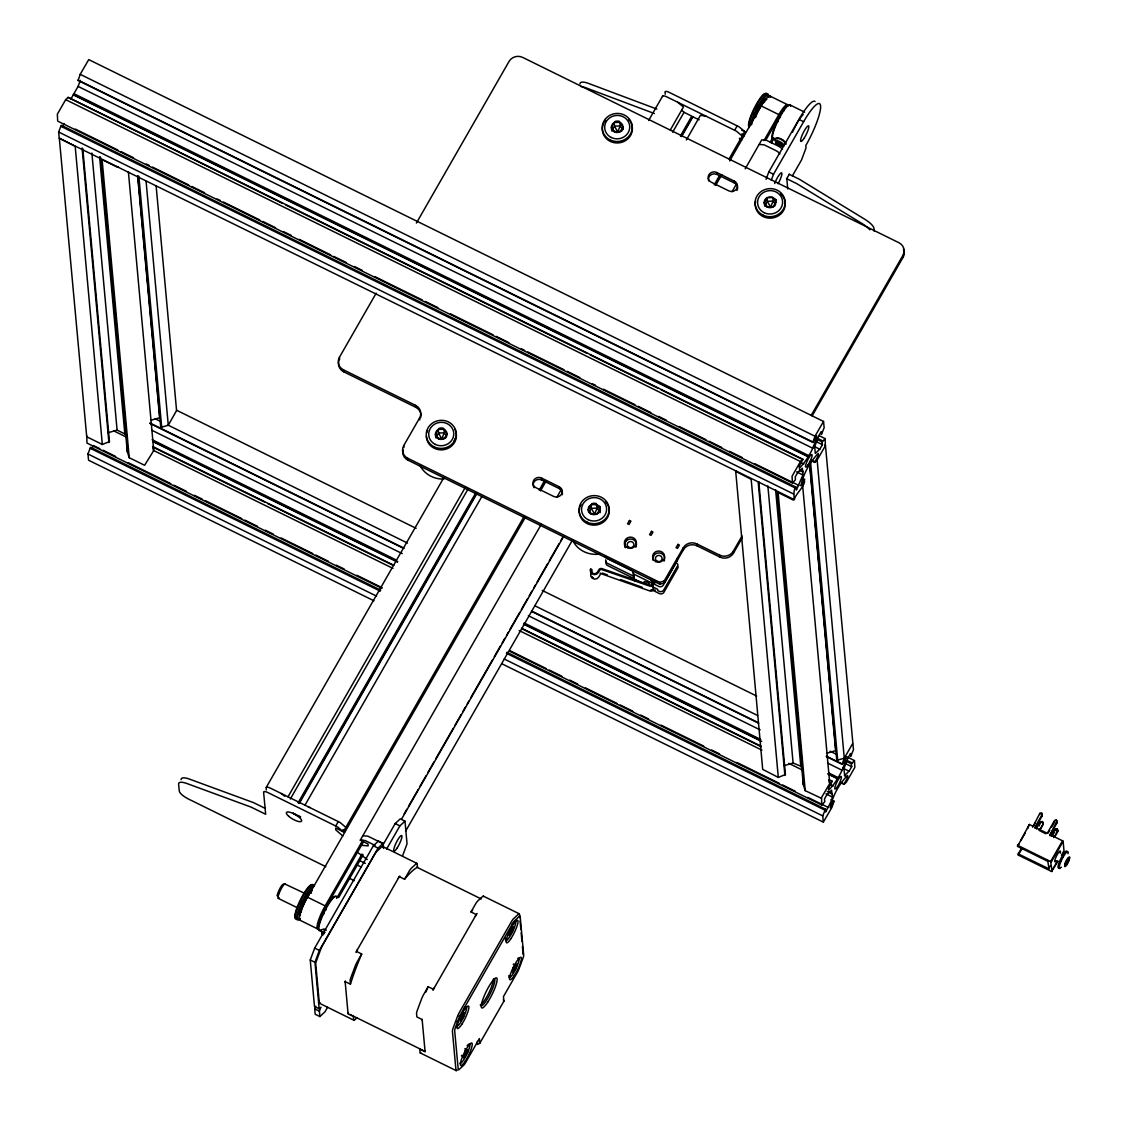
<?xml version="1.0" encoding="UTF-8"?>
<svg xmlns="http://www.w3.org/2000/svg" width="1127" height="1127" viewBox="0 0 1127 1127"><rect width="100%" height="100%" fill="white"/><g stroke="black" fill="none" stroke-linecap="round" stroke-linejoin="round"><path stroke-width="1.5" d="M323.379 914.532L323.998 913.025M756.485 113.137L763.064 101.5M779.828 117.771L780.49 116.349M763.106 101.627L763.064 102.374M311.785 890.415L311.376 892.147M765.458 99.148L765.05 100.852M309.376 893.147L306.741 897.331M652.843 584.857A2.677 2.493 -7 0 1 649.518 586.04L601.593 569.501A1.507 1.395 -7 0 0 599.733 570.177L598.395 572.488A4.339 4.043 -7 0 1 590.365 569.769L590.435 569.558A8.607 3.86 20.5 0 1 590.787 569.121L591.675 569.558A6.579 2.944 20.5 0 0 591.337 570.008L591.295 570.163A3.339 3.113 -7 0 0 597.521 572.065L598.846 569.741A2.508 2.339 -7 0 1 601.959 568.628L649.885 585.167A1.676 1.55 -7 0 0 651.955 584.42M818.85 435.515L825.147 438.628L825.344 445.785L825.091 444.771M846.574 756.71L854.449 760.584L851.448 763.838L851.702 766.67L849.096 771.192L844.588 775.376L843.982 768.614L847.913 758.077L850.505 753.554L850.758 756.386L853.463 749.666L825.443 445.362M1056.337 820.047L1056.999 822.921L1049.702 835.642L1056.985 820.78L1055.844 819.907L1054.534 820.569L1047.237 833.29L1034.896 827.218L1042.193 814.497L1041.644 812.806L1039.841 813.328L1032.656 827.246M1035.009 828.401L1042.292 815.68L1041.757 814.004M1038.925 830.261C1048.04 820.879 1039.658 817.145 1036.572 829.106M1039.841 830.05L1043.236 823.922L1042.052 822.569M1053.618 837.502C1062.733 828.12 1054.351 824.372 1051.28 836.347M1054.548 837.276L1057.647 830.247M467.494 1052.294L468.043 1050.42L467.071 1051.632L467.268 1049.772L463.901 1055.633L463.352 1057.506L464.324 1056.295L464.127 1058.168L467.494 1052.294L464.803 1050.97M325.942 909.996L326.267 908.616M825.387 445.7L817.145 460.07L814.68 462.366L811.525 460.816M852.519 743.82L844.278 758.189L842.165 764.36L826.401 756.597M754.653 117.518L756.583 113.179M801.579 477.679C811.074 481.468 794.479 493.95 794.422 499.698L59.252 138.255L58.66 132.028L60.816 126.266L61.351 125.322L796.141 487.216L796.395 490.048L802.931 474.988L802.945 471.016L799.804 469.466M799.437 469.79L802.593 471.354L802.311 468.212L797.803 472.396L795.211 476.932L795.465 479.764L792.45 483.004L57.674 121.11L57.35 114.193L65.676 99.655L68.141 97.373L802.917 459.267L799.198 466.24L799.367 468.198C807.763 459.548 814.412 447.63 816.638 435.825L812.863 442.39L78.087 80.496L80.2 74.326L88.737 59.59L823.569 421.47M70.762 99.204L78.101 86.413L80.341 80.397M373.953 600.79L88.554 460.225L87.962 453.998L90.118 448.236L90.653 447.278L380.785 590.182M315.687 1006.228L314.701 1008.862L315.194 1014.23L319.885 1016.554L319.406 1011.187L320.885 1007.228L319.18 1008.792L314.489 1006.481L310.249 959.979L314.687 948.103L373.347 845.785L378.418 841.066L383.124 843.39L383.589 848.448M319.18 1008.792L314.954 962.289L319.378 950.413L378.038 848.11L383.124 843.39M402.621 855.675L407.044 843.813L404.987 821.146L400.282 818.836L395.197 823.555L382.687 845.391M766.05 179.348L768.811 171.938L798.93 119.392A33.416 6.551 -63.8 0 1 815.06 101.515M771.305 180.179L773.516 174.248L803.636 121.716A33.416 6.551 -63.8 0 1 820.583 105.98A33.416 6.551 -63.8 0 1 805.805 145.552L806.03 147.947L801.593 159.823L792.38 175.897M829.063 779.673L832.219 781.236L829.754 783.519L821.146 798.17L805.227 790.661L778.109 492.541L793.295 500.036C795.352 498.359 792.098 489.977 796.141 487.216M812.863 442.39L814.976 436.219L823.527 421.484L824.161 427.697L821.47 434.416L821.203 431.585L818.611 436.121L814.68 446.644L815.3 453.42L819.794 449.236L822.4 444.7L822.146 441.869L825.147 438.628M823.316 822.09L822.752 815.892L825.443 809.186L506.925 652.308M825.443 809.186L825.697 812.018C827.838 806.566 837.798 793.577 828.739 791.76M832.219 781.236L828.5 788.21L828.669 790.168C837.065 781.504 843.714 769.6 845.926 757.795L842.165 764.36M653.477 555.921L652.998 560.204M463.662 1016.469L464.31 1012.511L460.999 1017.526L460.351 1021.485L463.662 1016.469L460.971 1015.145M82.792 148.722L109.446 441.587L102.318 444.461L87.117 436.966L86.779 435.924L86.962 443.066L381.828 588.294M300.36 914.462L300.317 915.476M515.617 968.896L517.096 963.782L513.518 968.769L512.87 972.728L515.617 968.896L512.926 967.572M766.628 99.627L766.726 98.838L766.036 99.838M777.531 122.026L778.193 121.265M735.649 470.748L762.697 769.375L778.306 777.405L785.434 774.531L758.795 481.68M821.555 797.817L821.752 804.974L509.545 651.209M512.25 931.93L509.235 935.748L510.714 930.62L513.743 926.817L512.25 931.93L509.559 930.606M62.478 126.633L64.211 123.618M91.78 448.602L93.513 445.588L99.824 448.687M128.379 171.741L153.751 450.575L144.608 465.268L129.239 457.717L127.266 451.589L127.337 445.376M137.86 175.897L160.682 426.654L161.696 427.161L168.275 425.245L176.573 410.524L156.146 186.054M339.086 360.274A10.03 9.354 -5.2 0 1 339.636 359.147L339.452 357.245L376.179 293.189M416.412 223.033L509.094 61.365A10.03 9.354 -5.2 0 1 522.674 57.407L898.881 242.699A10.03 9.354 -5.2 0 1 902.938 255.336L903.121 257.252L812.173 415.863M403.903 447.546L403.734 445.63L419.582 417.99A10.03 9.354 -5.2 0 0 415.525 405.34L343.524 369.881A10.03 9.354 -5.2 0 1 339.452 357.245M435.459 434.247L438.206 429.457L443.982 429.246L447.025 433.81L444.277 438.6L438.488 438.826L435.459 434.247L435.783 437.825M611.75 130.915L611.426 127.337L614.173 122.547L619.949 122.336L622.992 126.9L623.203 129.281M436.473 436.628L438.53 433.036L438.206 429.457A5.79 5.41 -5.2 0 1 447.025 433.81A5.79 5.41 -5.2 0 1 438.488 438.826A5.79 5.41 -5.2 0 1 438.206 429.457M612.44 129.718L614.497 126.125L614.173 122.547A5.79 5.41 -5.2 0 1 622.992 126.9L620.244 131.69L614.454 131.915L611.426 127.337M266.254 787.379L443.869 477.58M648.617 120.49L662.62 96.077M287.963 796.888L465.564 486.977M670.326 129.999L683.441 106.995L677.651 102.219M290.315 799.029L467.93 489.245M672.678 132.155L684.047 112.306L681.736 110.305M298.077 802.861L475.693 493.062M680.44 135.973L691.809 116.137L684.047 112.306M298.683 803.382L476.298 493.598M681.046 136.494L692.415 116.659L699.191 119.772M299.247 803.438L476.862 493.64M681.61 136.55L692.992 116.715M304.924 805.256L481.666 496.852M686.413 139.889L700.402 115.348L706.136 116.236M277.341 895.669L278.933 892.922M335.747 826.006L338.283 821.583M734.649 130.281L737.185 125.858M342.777 835.98L335.832 829.965L335.649 828.007L343.326 831.796L524.365 516.053M539.241 490.118L544.482 480.835M714.236 184.898L719.463 175.615M729.113 158.963L744.75 131.521L738.974 126.745L669.297 92.414A5.015 1.507 29.8 0 0 665.043 92.034L665.24 94.217M317.49 928.845L299.867 920.167A18.384 3.606 -63.8 0 1 307.544 897.205L525.619 516.842M540.509 490.879L545.764 481.708M715.673 185.363L721.801 174.671M729.69 160.922L761.218 105.938A18.384 3.606 -63.8 0 1 770.544 97.274M360.626 845.208L368.163 845.884L367.98 843.94L360.302 840.15L541.312 524.28M557.076 496.937L561.443 489.188M732.071 191.731L736.438 183.969M745.201 168.839L761.725 139.875L766.797 140.466L778.039 145.975A5.015 1.507 29.8 0 1 782.42 149.398M318.518 928.916A18.384 3.606 -63.8 0 1 325.168 905.883L362.838 840.207M763.965 140.593L778.856 114.616A18.384 3.606 -63.8 0 1 788.167 105.966M361.471 843.729L363.162 840.784M363.049 842.587L325.393 908.277A11.707 2.296 -63.8 0 0 323.97 910.926M765.923 139.917L779.067 117.011M336.663 898.304L362.063 853.998M770.192 142.171L772.826 137.579M338.635 897.627L363.148 854.858M771.291 143.016L773.911 138.438M404.156 813.905L406.777 809.327M408.523 806.284L418.159 789.492M419.906 786.435L426.034 775.756M427.781 772.699L433.909 762.021M435.656 758.978L453.153 728.451M454.899 725.394L461.028 714.715M462.774 711.658L465.409 707.08M467.156 704.037L468.902 700.98M470.649 697.923L492.527 659.774M494.274 656.731L500.402 646.039M502.149 642.996L504.783 638.417M506.53 635.36L508.277 632.303M510.024 629.26L519.646 612.468M521.407 609.411L527.521 598.733M529.281 595.69L531.902 591.111M533.649 588.055L535.395 584.998M537.156 581.955L547.652 563.641M549.398 560.584L559.02 543.792M560.781 540.749L562.528 537.692M401.846 818.639L563.711 536.325M386.547 849.152L399.902 825.866L404.987 821.146M588.505 511.912L588.294 509.531L591.041 504.741L596.817 504.516L599.846 509.08L600.184 512.658M764.303 202.536L767.05 197.746L772.826 197.521L775.869 202.099L773.122 206.875L767.332 207.1L764.303 202.536L764.515 204.931M405.579 831.233L572.685 539.748M589.294 511.912L591.365 508.319L591.041 504.741A5.79 5.41 -5.2 0 1 599.846 509.08L597.113 513.87L591.323 514.095L588.294 509.531M764.627 206.114L767.374 201.324L767.05 197.746A5.79 5.41 -5.2 0 1 775.869 202.099A5.79 5.41 -5.2 0 1 767.332 207.1A5.79 5.41 -5.2 0 1 767.05 197.746M327.577 1007.284L324.97 1011.835L319.885 1016.554M404.565 879.243L409.016 871.481A6.677 1.31 -63.8 0 1 411.327 868.269L416.117 863.817A6.677 1.31 -63.8 0 1 417.201 863.888L417.497 867.241A83.863 16.454 -63.8 0 0 404.565 879.243L399.282 876.637L356.414 951.385L361.711 953.991L357.259 961.754A6.677 1.31 -63.8 0 0 355.09 966.36L350.906 977.546A6.677 1.31 -63.8 0 0 350.131 980.856L350.441 984.195L345.144 981.603L348.074 1013.835L353.371 1016.441L353.681 1019.78A6.677 1.31 -63.8 0 0 354.751 1019.85L357.146 1017.625M626.837 539.255L624.696 543.397L625.429 547.637M483.624 896.599A6.677 1.31 -63.8 0 0 482.539 896.543L477.749 900.98A6.677 1.31 -63.8 0 0 475.439 904.192L470.987 911.954L476.284 914.561L433.43 989.309L428.133 986.703L423.682 994.465A6.677 1.31 -63.8 0 0 421.512 999.071L417.328 1010.271A6.677 1.31 -63.8 0 0 416.553 1013.567L416.863 1016.92L422.146 1019.526L425.09 1051.759L419.793 1049.152L420.103 1052.505A6.677 1.31 -63.8 0 0 420.864 1052.829M402.973 449.842A10.03 9.354 -5.2 0 0 407.974 460.182L659.844 584.237L664.381 582.927L664.197 581.011L683.23 547.835A10.03 9.354 -5.2 0 1 696.796 543.876L719.73 555.174A10.03 9.354 -5.2 0 0 733.297 551.216L742.045 535.973M664.381 582.927L683.399 549.737L683.23 547.835M811.13 415.483L902.938 255.336M683.399 549.737A10.03 9.354 -5.2 0 1 696.979 545.792L719.899 557.076A10.03 9.354 -5.2 0 0 733.48 553.132L742.214 537.875M802.917 459.267L800.452 461.549L792.056 476.27L792.45 483.004M479.806 1043.222L503.896 1001.199L503.473 996.55L517.293 972.446A5.043 0.986 -63.8 0 0 518.955 968.952L523.111 957.795A5.057 0.986 -63.8 0 0 523.703 955.287L520.153 916.378A5.057 0.986 -63.8 0 0 519.336 916.321L514.56 920.759A5.043 0.986 -63.8 0 0 512.813 923.196L461.084 1013.427A5.043 0.986 -63.8 0 0 459.422 1016.92L455.266 1028.063A5.057 0.986 -63.8 0 0 454.674 1030.585L458.224 1069.495A5.057 0.986 -63.8 0 0 459.041 1069.537L463.817 1065.114A5.043 0.986 -63.8 0 0 465.564 1062.676L479.384 1038.573L479.806 1043.222L477.594 1044.475L477.313 1041.376M804.734 479.229L800.973 485.807C803.185 474.002 809.834 462.084 818.23 453.434L818.413 455.378L814.68 462.366M805.227 790.661L803.269 784.533L803.495 780.067M830.881 799.649L834.036 801.198L830.275 807.763C832.487 795.972 839.136 784.054 847.532 775.39L847.715 777.348L843.982 784.336L840.827 782.772M1021.611 847.983L1018.216 853.9L1049.054 868.861L1047.8 861.31L1017.526 846.391L1029.317 824.457L1032.543 826.049M1017.526 846.391L1019.231 843.433M1020.921 840.474L1025.176 833.064M1027.725 828.613L1029.317 824.457M1033.459 825.837L1035.079 823.006M1058.042 861.141L1051.533 871.453L1018.315 855.097L1021.724 849.166M1039.122 826.063L1040.63 822.034M1048.152 833.064L1049.772 830.247M1051.406 827.415L1054.647 821.766M1052.195 836.121L1054.618 831.881M1052.097 871.509L1050.632 861.563L1062.522 840.812L1049.589 834.445M1051.237 862.085L1063.127 841.348L1062.522 840.812M1048.49 868.818L1050.181 865.86M1051.533 871.453L1057.478 861.084M1061.437 855.21L1063.987 850.772L1063.127 841.348M118.434 166.754L117.293 167.078L102.106 159.597L129.239 457.717M310.024 893.119L311.742 890.302M763.571 102.008L765.416 99.035M300.36 913.011L299.697 913.772L301.247 909.433M59.322 138.227L86.68 436.346M821.752 804.974L824.767 801.734L824.499 798.902L827.105 794.366L831.613 790.182L831.895 793.309M843.982 784.336L846.447 782.039L854.858 767.332L854.449 760.584M789.323 174.319L786.801 178.418L787.717 188.956M305.516 893.711L284.596 883.878A8.354 1.634 -63.8 0 0 278.989 893.655A8.354 1.634 -63.8 0 0 279.369 897.881M1055.76 830.092L1057.239 829.937L1057.14 828.754M301.205 909.404L306.629 897.317M108.065 432.74L117.095 430.105L126.055 434.515M150.595 420.343L159.625 417.723L137.607 175.713M809.552 461.492L813.863 461.028M403.734 445.63A10.03 9.354 -5.2 0 0 407.791 458.28L659.675 582.335L664.197 581.011M784.068 765.684L793.098 763.049L801.776 766.585M826.598 753.301L835.628 750.667L809.454 463.07M809.707 463.253L836.685 759.612L837.699 760.105L844.278 758.189L817.145 460.07M621.893 130.831L617.638 131.887L613.215 131.169M774.77 206.03L770.516 207.086L766.106 206.354M445.926 437.741L441.671 438.797L437.248 438.079M598.761 513.01L594.507 514.081L590.083 513.348M284.99 883.596L282.595 884.568A6.663 1.31 -63.8 0 0 278.411 891.626A6.663 1.31 -63.8 0 0 277.876 896.12M308.333 807.031L309.77 807.538M647.631 584.744C654.928 584.758 639.347 578.278 645.32 583.8A5.987 5.593 -5.2 0 0 646.433 584.406M775.32 140.255A6.903 1.423 28.6 0 1 774.798 139.706A6.551 1.761 29.4 0 1 774.573 139.213A6.551 2.169 30.2 0 1 774.7 138.804A6.903 2.691 31.1 0 1 775.151 138.466A7.128 3.198 32 0 1 775.855 138.283L776.052 138.269A7.424 3.747 32.9 0 1 777.348 138.283L777.672 138.325M300.374 816.765L293.02 813.145A8.692 2.606 29.8 0 0 300.599 816.976M602.367 573.094L607.326 574.855M620.554 579.56L642.066 587.195M656.858 109.08L588.393 83.37A14.355 4.311 29.8 0 0 580.039 83.933M654.322 113.517L585.857 87.793A14.355 4.311 29.8 0 0 580.898 86.554M265.268 808.411L253.575 802.649L189.491 779.109A14.355 4.311 29.8 0 0 181.137 779.659M789.957 104.91L804.65 112.151M770.093 96.105L787.717 104.783M798.93 119.392L803.636 121.716M761.218 105.938L778.856 114.616M741.693 130.126L744.75 131.521M789.027 174.178L799.311 179.235L864.719 219.216A14.242 4.269 29.8 0 1 873.974 228.415L874.242 231.331M786.491 178.601L796.775 183.659L862.183 223.639A14.242 4.269 29.8 0 1 869.833 229.823M768.811 171.938L773.516 174.248M716.758 172.501L734.381 181.193A5.846 5.452 -5.2 0 1 736.762 188.561A5.846 5.452 -5.2 0 1 728.845 190.872L711.207 182.18A5.846 5.452 -5.2 0 1 708.841 174.812A5.846 5.452 -5.2 0 1 716.758 172.501L716.927 174.417A5.846 5.452 -5.2 0 0 708.559 180.883M716.927 174.417L734.565 183.095A5.846 5.452 -5.2 0 1 736.931 190.463M80.2 74.326L814.976 436.219M816.385 437.811L822.682 440.911M815.835 438.755L822.146 441.869M816.089 441.587L822.4 444.7M78.045 80.087L812.835 441.981M813.497 446.123L819.794 449.236M78.101 86.413L812.877 448.307M73.931 93.682L808.707 455.59M73.621 94.513L808.397 456.421M73.269 94.851L808.045 456.745M811.496 460.394L814.652 461.957M282.623 203.395L68.141 97.373M285.765 204.945L586.942 353.286M590.097 354.836L657.886 388.223M661.042 389.787L802.959 459.675M65.676 99.655L800.452 461.549M800.719 462.464L803.875 464.014M799.494 470.297L802.635 471.847M796.62 471.875L802.931 474.988M75.255 129.056L117.828 150.018M120.983 151.567L133.592 157.78M146.214 163.993L149.356 165.556M152.511 167.106L188.787 184.969M191.928 186.518L204.55 192.731M217.159 198.944L220.314 200.493M223.47 202.057L259.731 219.92M262.887 221.47L275.509 227.682M283.384 231.57L291.273 235.444M299.162 239.333L330.69 254.857M333.846 256.421L346.454 262.633M354.343 266.507L362.232 270.395M374.84 276.608L422.146 299.909M425.302 301.458L437.91 307.671M450.532 313.884L493.105 334.846M496.26 336.409L508.869 342.622M521.477 348.835L524.633 350.384M527.788 351.934L564.049 369.797M567.205 371.346L579.827 377.573M592.436 383.786L595.591 385.335M603.48 389.209L635.008 404.748M638.164 406.298L650.786 412.51M658.661 416.398L666.55 420.286M679.158 426.499L705.967 439.699M709.122 441.249L721.731 447.461M729.62 451.349L742.228 457.562M754.851 463.775L799.001 485.512M60.816 126.266L795.592 488.174M58.66 132.028L793.45 493.922M338.706 361.443A10.03 9.354 -5.2 0 0 343.693 371.783L415.694 407.256A10.03 9.354 -5.2 0 1 420.695 417.596M541.566 478.059L559.189 486.751A5.846 5.452 -5.2 0 1 561.57 494.119A5.846 5.452 -5.2 0 1 553.653 496.429L536.015 487.737A5.846 5.452 -5.2 0 1 533.649 480.37A5.846 5.452 -5.2 0 1 541.566 478.059L541.735 479.961A5.846 5.452 -5.2 0 0 533.987 487.723M541.735 479.961L559.372 488.653A5.846 5.452 -5.2 0 1 562.274 494.683M634.726 581.405L633.12 571.304L606.974 558.428A3.339 3.113 -5.2 0 1 605.255 556.189M652.603 581.095L654.083 581.828M634.078 574.249L658.76 586.42A3.339 3.113 -5.2 0 0 663.282 585.096L677.242 560.767A1.676 1.564 -5.2 0 0 676.749 558.767M643.08 583.363L634.515 579.151L633.571 576.193L607.411 563.317A3.339 3.113 -5.2 0 1 605.748 559.865M651.702 589.773L659.408 593.577A3.339 3.113 -5.2 0 0 663.944 592.253L677.89 567.923A1.676 1.564 -5.2 0 0 677.89 566.444M590.787 569.121L591.126 572.798L592.013 573.234L591.675 569.558M1039.629 830.684L1045.8 833.726M176.474 410.186L416.102 528.324M542.242 590.449L756.682 696.063M155.23 418.807L159.949 421.146M167.838 425.02L407.509 543.073M535.226 605.974L757.555 715.476M830.092 751.202L836.389 754.315M847.265 760.556L851.984 762.88M1017.413 845.194L1050.632 861.563M845.137 760.725L851.448 763.838M845.391 763.557L851.702 766.67M149.919 423.019L403.79 548.046M531.507 610.961L758.556 722.787M826.359 756.189L842.137 763.951M149.961 423.428L403.818 548.469M531.535 611.369L758.598 723.196M842.799 768.093L849.096 771.192M151.553 430.12L402.254 553.611M528.394 615.736L760.19 729.902M827.993 763.289L842.179 770.276M844.56 775.799L847.715 777.348M152.117 439.727L396.507 560.105M524.238 623.006L760.753 739.495M828.556 772.897L838.009 777.545M153.371 441.333L397.775 561.711M523.928 623.837L760.443 740.326M828.246 773.728L837.699 778.377M153.018 441.657L397.422 562.035M523.562 624.161L761.655 741.439M827.88 774.052L837.347 778.715M840.798 782.363L843.954 783.913M152.624 446.517L393.872 565.331M521.59 628.246L761.26 746.285M152.666 446.926L264.62 502.064M267.775 503.614L392.337 564.965M521.632 628.655L639.897 686.892M643.038 688.456L761.303 746.694M113.897 430.937L126.506 437.149M153.314 450.349L392.985 568.402M519.124 630.528L761.951 750.131M788.759 763.331L802.945 770.319M830.021 784.434L833.177 785.984M827.218 791.492L831.937 793.817M825.922 793.845L832.233 796.958M102.98 450.237L115.588 456.449M128.21 462.662L170.783 483.638M173.938 485.188L186.547 491.4M194.436 495.288L202.311 499.162M205.466 500.726L241.727 518.589M244.883 520.139L257.505 526.351M265.38 530.225L273.269 534.113M281.158 538.002L312.686 553.526M315.842 555.09L328.45 561.302M336.339 565.176L344.228 569.065M356.836 575.277L382.067 587.702M509.784 650.603L546.06 668.466M549.201 670.016L561.824 676.228M569.698 680.116L577.587 684.004M585.476 687.879L617.004 703.417M620.16 704.967L632.782 711.179M640.657 715.067L648.546 718.941M661.155 725.154L703.727 746.13M711.616 750.018L719.505 753.893M736.847 762.444L779.419 783.406M782.575 784.956L795.183 791.168M807.805 797.381L828.303 807.481M90.118 448.236L380.236 591.126M506.389 653.266L824.894 810.13M87.962 453.998L376.517 596.113M504.234 659.013L822.752 815.892M501.67 663.69L823.344 822.118L831.923 807.369L834.036 801.198M395.197 823.555L399.902 825.866M382.574 846.476L416.962 863.409M483.427 896.162L519.293 913.814M375.066 845.377L365.247 840.573L360.302 840.15M373.347 845.785L378.038 848.11M416.751 867.184L481.187 898.923M358.372 852.984L367.261 859.535M359.175 860.352L365.331 863.381M356.639 864.775L361.26 867.043M325.844 866.691L188.434 799.001A10.016 3.001 29.8 0 1 179.278 791.084L178.601 784.082A14.355 4.311 29.8 0 1 186.955 783.533L251.039 807.087L265.662 814.272L263.605 792.182A5.015 1.507 29.8 0 1 267.86 792.563L337.536 826.894L343.326 831.796M349.511 878.356L354.244 880.68M307.544 897.205L325.168 905.883M278.214 898.332L297.134 907.644M314.687 948.103L319.378 950.413M310.249 959.979L314.954 962.289M349.821 1014.37L425.259 1051.519A6.677 1.31 -63.8 0 1 425.02 1051.04M319.519 1003.312L353.906 1020.259M420.286 1052.942L456.139 1070.608M314.701 1008.862L319.406 1011.187M590.393 569.628L591.309 570.079M281.172 793.45L284.765 796.296M322.618 932.212L322.407 932.071A7.128 1.028 27.9 0 1 321.646 931.522A6.903 1.423 28.6 0 1 321.11 930.972M741.904 133.831L744.214 135.832M739.354 138.255L741.679 140.255M345.862 827.373L340.072 822.471L270.395 788.139A5.015 1.507 29.8 0 0 266.141 787.759L266.338 789.957M343.002 829.557L345.313 831.557M775.432 204.522L773.15 201.099L772.826 197.521M622.555 129.337L620.273 125.9L619.949 122.336M599.423 511.517L597.141 508.094L596.817 504.516M446.588 436.248L444.306 432.824L443.982 429.246M503.276 999.691L503.896 1001.199M828.768 780.462L829.754 783.519L802.621 485.399M152.765 447.504L153.751 450.575M735.565 471.255L751.174 479.285L778.306 777.405M59.562 138.311L75.185 146.341L102.318 444.461M653.801 579.743L653.942 580.954M1056.887 821.724L1056.999 822.921M1057.675 830.43L1057.788 831.627M1055.323 829.275L1055.436 830.472M1042.193 814.497L1042.292 815.68M1042.982 823.203L1043.095 824.386M1042.433 821.513L1042.545 822.71M1039.841 813.328L1039.939 814.525M1018.216 853.9L1018.315 855.097M810.567 461.985L837.699 760.105M759.204 144.425L764.148 144.848L775.503 150.398A5.015 1.507 29.8 0 1 779.884 153.821M777.644 495.979L778.123 501.247M778.757 508.263L779.391 515.278M779.87 520.533L780.504 527.549M780.983 532.803L781.631 539.819M782.265 546.834L782.744 552.103M783.378 559.119L783.857 564.373M784.505 571.389L784.984 576.658M785.618 583.659L786.097 588.928M786.731 595.944L787.209 601.198M787.858 608.214L788.337 613.482M788.97 620.498L789.449 625.753M790.083 632.768L790.562 638.023M791.196 645.038L791.675 650.307M792.323 657.323L792.802 662.577M793.436 669.593L793.915 674.848M794.549 681.863L795.028 687.132M795.676 694.147L796.155 699.402M796.789 706.418L797.423 713.433M797.902 718.688L798.55 725.703M799.029 730.972L799.663 737.988M800.142 743.242L800.776 750.258M801.255 755.527L801.889 762.542M802.368 767.797L803.016 774.812M777.32 495.655L778.123 504.431M778.602 509.686L779.405 518.448M779.715 521.956L780.518 530.732M780.828 534.24L781.631 543.003M781.955 546.51L782.744 555.273M783.068 558.781L783.871 567.557M784.181 571.065L784.984 579.827M785.308 583.335L786.097 592.112M786.421 595.62L787.224 604.382M787.534 607.89L788.337 616.652M788.661 620.16L789.449 628.936M789.773 632.444L790.576 641.207M790.886 644.714L791.689 653.477M791.999 656.985L792.802 665.761M793.126 669.269L793.915 678.031M794.239 681.539L795.042 690.316M795.521 695.57L796.155 702.586M796.634 707.841L797.268 714.856M797.592 718.364L801.903 765.712M776.714 491.259L803.269 784.533M775.615 489.794L800.832 766.867M742.228 136.071L736.438 131.169L666.747 96.837A5.015 1.507 29.8 0 0 662.507 96.457M767.881 485.976L793.098 763.049M734.381 181.193L734.565 183.095M758.246 482.624L784.899 775.489M733.297 551.216L733.48 553.132M719.73 555.174L719.899 557.076M696.796 543.876L696.979 545.792M659.675 582.335L659.844 584.237M653.435 589.59L652.984 584.603L652.096 584.166L652.336 586.702M633.12 571.304L633.783 578.461L607.622 565.571A3.339 3.113 -5.2 0 1 606.27 561.359M559.189 486.751L559.372 488.653M519.786 917.646L519.477 914.265A6.677 1.31 -63.8 0 0 518.392 914.194L513.602 918.646A6.677 1.31 -63.8 0 0 511.306 921.858L459.548 1012.131A6.677 1.31 -63.8 0 0 457.365 1016.737L453.195 1027.923A6.677 1.31 -63.8 0 0 452.42 1031.233L455.956 1070.157A6.677 1.31 -63.8 0 0 457.041 1070.227M520.096 921.041L520.871 929.493M521.167 932.888L521.942 941.341M522.407 946.426L523.027 953.188A6.677 1.31 -63.8 0 1 522.956 954.09M419.582 417.99L419.765 419.892M415.525 405.34L415.694 407.256M407.791 458.28L407.974 460.182M343.524 369.881L343.693 371.783M362.838 835.727L367.782 836.149L379.137 841.7A5.015 1.507 29.8 0 1 381.856 843.405M146.101 181.489L168.275 425.245M138.875 176.39L161.696 427.161M101.472 161.288L101.951 166.542M102.599 173.558L103.078 178.813M103.712 185.828L104.191 191.097M104.825 198.113L105.304 203.367M105.952 210.383L106.431 215.637M107.065 222.653L107.699 229.669M108.178 234.937L108.826 241.953M109.305 247.207L109.939 254.223M110.418 259.492L111.052 266.493M111.531 271.762L112.165 278.778M112.644 284.032L113.292 291.048M113.771 296.316L114.405 303.332M114.884 308.587L115.517 315.602M116.166 322.618L116.644 327.872M117.278 334.888L117.757 340.157M118.391 347.172L118.87 352.427M119.518 359.443L119.997 364.697M120.631 371.713L121.11 376.982M121.744 383.997L122.223 389.252M122.857 396.267L123.336 401.522M123.984 408.537L124.463 413.806M125.097 420.822L125.731 427.837M126.21 433.092L126.858 440.108M101.162 160.95L101.965 169.726M102.275 173.234L103.078 181.996M103.402 185.504L104.191 194.267M104.515 197.774L105.318 206.551M105.628 210.059L106.431 218.821M106.755 222.329L113.292 294.232M113.616 297.739L114.405 306.502M114.729 310.01L115.532 318.786M115.842 322.294L116.644 331.056M116.969 334.564L117.757 343.326M118.081 346.834L118.884 355.611M119.194 359.119L119.997 367.881M120.321 371.389L121.11 380.151M121.434 383.659L122.237 392.435M122.547 395.943L123.35 404.706M123.66 408.213L124.463 416.99M124.787 420.498L125.576 429.26M100.458 156.977L127.266 451.589M99.613 156.836L124.829 433.909M91.879 153.033L117.095 430.105M82.088 147.933L108.896 442.531M653.336 588.407L653.223 587.097L657.619 589.266L657.731 590.576L659.21 591.309A3.339 3.113 -5.2 0 0 663.733 589.985L677.679 565.655A1.676 1.564 -5.2 0 0 677.003 563.542M774.658 183.532A8.692 1.705 -63.8 0 1 781.476 172.811A8.692 1.705 -63.8 0 1 778.053 183.743M764.444 200.817A8.213 7.678 -5.2 0 1 766.106 199.521M774.319 199.211A8.213 7.678 -5.2 0 1 776.066 200.367M783.04 196.591A15.031 14.031 -5.2 0 1 772.643 217.948A15.031 14.031 -5.2 0 1 755.625 201.029M780.56 193.774A15.031 14.031 -5.2 0 1 782.307 195.577M588.435 507.798A8.213 7.678 -5.2 0 1 590.097 506.516M596.31 505.516A8.213 7.678 -5.2 0 1 600.043 507.347M599.846 509.08A5.79 5.41 -5.2 0 1 591.323 514.095A5.79 5.41 -5.2 0 1 591.041 504.741M605.453 501.628A15.031 14.031 -5.2 0 1 597.916 524.675A15.031 14.031 -5.2 0 1 579.616 508.023M579.968 506.84A15.031 14.031 -5.2 0 1 581.011 504.586M591.844 503.642A8.354 7.804 -5.2 0 1 596.155 503.473M600.057 553.991A25.442 23.752 -5.2 0 1 572.798 540.566M455.167 438.318A11.876 11.087 -5.2 0 1 454.068 441.037M454.829 429.359A15.031 14.031 -5.2 0 1 445.08 449.391A15.031 14.031 -5.2 0 1 426.372 436.403M426.781 432.74A15.031 14.031 -5.2 0 1 427.598 430.415M439.009 428.373A8.354 7.804 -5.2 0 1 443.32 428.204M443.911 479.045A25.442 23.752 -5.2 0 1 419.977 465.296M622.992 126.9A5.79 5.41 -5.2 0 1 614.454 131.915A5.79 5.41 -5.2 0 1 614.173 122.547M630.796 122.449A15.031 14.031 -5.2 0 1 617.807 142.946A15.031 14.031 -5.2 0 1 603.565 123.505M604.142 122.392A15.031 14.031 -5.2 0 1 605.579 120.335M628.598 119.434A15.031 14.031 -5.2 0 1 630.162 121.392M614.976 121.462A8.354 7.804 -5.2 0 1 619.301 121.293M903.445 248.968A10.03 9.354 -5.2 0 1 903.121 257.252M598.536 505.812A8.692 8.114 -5.2 0 1 600.367 507.037M774.517 198.873A8.692 8.114 -5.2 0 1 776.348 200.099M636.403 545.862A6.015 5.621 -5.2 0 1 635.839 547.243M625.231 547.328A6.015 5.621 -5.2 0 1 624.907 546.651M624.682 545.961A6.015 5.621 -5.2 0 1 629.782 539.072A6.015 5.621 -5.2 0 1 636.558 544.397M664.606 559.753A6.015 5.621 -5.2 0 1 664.057 561.133M652.829 559.485A6.015 5.621 -5.2 0 1 658.196 552.948A6.015 5.621 -5.2 0 1 664.775 558.302M651.815 589.999A1.676 1.564 -3.3 0 1 650.335 590.139M653.294 589.844A2.677 2.508 -3.3 0 1 649.983 591.013L602.001 573.981A1.507 1.409 -3.3 0 0 600.142 574.629L598.803 576.954A4.339 4.071 -3.3 0 1 590.759 574.136L590.83 573.84A8.607 7.509 47.1 0 1 591.126 572.798M600.142 573.305A2.508 2.353 -3.3 0 1 600.592 573.094M593.394 577.813A3.339 3.127 -3.3 0 1 593.027 577.602M592.267 576.883A3.339 3.127 -3.3 0 1 592.027 576.531M653.04 557.189A6.015 5.621 -5.2 0 1 653.491 556.16M656.492 581.856A3.339 3.113 -5.2 0 1 651.307 578.644A3.339 3.113 -5.2 0 0 656.52 582.096M624.724 543.637A6.015 5.621 -5.2 0 1 625.274 542.27M655.351 590.083A3.339 3.113 -5.2 0 1 654.491 590.013M1056.351 860.774A6.015 1.183 -63.8 0 1 1055.041 859.662A6.015 1.183 -63.8 0 1 1058.873 852.082A6.015 1.183 -63.8 0 1 1060.183 853.195M1048.434 861.014A8.354 1.634 -63.8 0 1 1047.772 860.45M1060.493 861.676A5.015 0.986 -63.8 0 1 1061.014 860.295M1062.62 857.168A5.015 0.986 -63.8 0 1 1063.381 856.041M1059.746 867.17A9.453 1.86 -63.8 0 1 1060.746 858.802A9.453 1.86 -63.8 0 1 1066.931 852.463M1066.663 860.225A7.861 5.17 16.1 0 1 1068.326 858.14A7.861 2.353 29.8 0 0 1068.438 859.535A7.861 7.537 68.5 0 0 1066.917 862.986A7.861 5.17 16.1 0 0 1065.269 865.057M1065.269 865.057A7.861 2.353 29.8 0 1 1065.142 863.676A7.861 7.537 68.5 0 1 1065.381 862.676M1065.536 862.254A7.861 7.537 68.5 0 1 1066.494 860.45M1060.282 868.325A9.453 1.86 -63.8 0 1 1062.62 857.999A9.453 1.86 -63.8 0 1 1068.002 853.731M1061.409 867.212A9.453 1.86 -63.8 0 1 1061.169 867.494M783.786 146.059A5.015 1.507 29.8 0 1 782.11 145.946M780.504 145.369A5.015 1.507 29.8 0 1 779.349 144.805M778.222 144.129A5.015 1.507 29.8 0 1 777.7 143.777M776.982 143.228A5.015 1.507 29.8 0 1 776.193 142.509M775.883 142.157A5.015 1.507 29.8 0 1 778.461 141.03A5.015 1.507 29.8 0 1 784.153 145.369M776.94 142.551A5.889 3.747 -75.2 0 1 778.292 144.073A5.889 5.508 -5.2 0 1 780.842 145.327A5.889 1.747 -54.6 0 1 782.025 145.059A5.889 3.747 -75.2 0 0 780.673 143.538A5.889 5.508 -5.2 0 0 778.123 142.284A5.889 1.747 -54.6 0 0 776.94 142.551M792.563 132.169A19.244 3.775 -63.8 0 1 793.07 131.042M793.591 129.915A19.244 3.775 -63.8 0 1 799.423 119.406M800.015 118.532A19.244 3.775 -63.8 0 1 800.593 117.715M801.142 116.954A19.244 3.775 -63.8 0 1 801.691 116.25M802.227 115.602A19.244 3.775 -63.8 0 1 803.227 114.489M773.84 138.156A18.412 3.606 -63.8 0 1 776.616 122.139A18.412 3.606 -63.8 0 1 789.055 105.417M774.263 139.255A19.244 3.775 -63.8 0 1 777.7 121.378A19.244 3.775 -63.8 0 1 790.478 105.515M790.576 105.853A19.244 3.775 -63.8 0 1 790.633 106.276M777.038 139.086A5.015 1.507 29.8 0 1 777.109 138.029M778.658 138.029A5.015 1.507 29.8 0 1 782.786 139.903M783.307 140.255A5.015 1.507 29.8 0 1 783.8 140.621M784.646 141.354A5.015 1.507 29.8 0 1 784.984 141.706M785.533 142.509A5.015 1.507 29.8 0 1 785.646 143.115M775.813 140.621A7.128 1.028 27.9 0 1 775.32 140.255M786.04 144.186A6.903 2.691 31.1 0 0 785.744 143.692A7.128 3.198 32 0 0 785.139 142.861L784.913 142.58A7.424 3.747 32.9 0 0 783.843 141.481L783.589 141.255A7.34 4.085 34 0 0 777.658 138.311M755.484 117.631A11.031 2.169 -63.8 0 1 755.653 117.109M755.823 116.546A11.031 2.169 -63.8 0 1 756.724 114.137M756.992 113.503A11.031 2.169 -63.8 0 1 757.865 111.559M758.175 110.911A11.031 2.169 -63.8 0 1 760.176 107.178M760.528 106.614A11.031 2.169 -63.8 0 1 762.5 103.726M763.092 103.022A11.031 2.169 -63.8 0 1 763.641 102.472M764.345 101.923A11.031 2.169 -63.8 0 1 764.726 101.782M753.259 113.545A11.862 2.324 -63.8 0 1 753.526 112.869M755.428 108.713A11.862 2.324 -63.8 0 1 755.78 108.023M756.499 106.671A11.862 2.324 -63.8 0 1 756.865 106.023M749.159 127.576A19.244 3.775 -63.8 0 1 756.766 104.811A19.244 3.775 -63.8 0 1 767.149 95.175M748.976 126.675A18.412 3.606 -63.8 0 1 754.696 107.319A18.412 3.606 -63.8 0 1 765.712 94.034M750.385 125.618A19.244 3.775 -63.8 0 1 760.331 101.965A19.244 3.775 -63.8 0 1 768.6 96.443M751.596 124.717A18.412 3.606 -63.8 0 1 761.317 102.289A18.412 3.606 -63.8 0 1 768.938 97.457M320.209 922.14A11.707 2.296 -63.8 0 1 320.307 920.731M321.575 916.35A11.707 2.296 -63.8 0 1 322.66 913.673M780.518 114.644A11.707 2.296 -63.8 0 1 781.899 112.714M783.11 111.376A11.707 2.296 -63.8 0 1 784.068 110.7M382.814 846.955A6.677 1.31 -63.8 0 0 381.729 846.884L376.939 851.336A6.677 1.31 -63.8 0 0 374.629 854.548L322.871 944.806A6.677 1.31 -63.8 0 0 320.702 949.413L316.518 960.613A6.677 1.31 -63.8 0 0 315.743 963.923L319.293 1002.847A6.677 1.31 -63.8 0 0 320.364 1002.917M350.441 984.195A83.863 16.454 -63.8 0 1 361.711 953.991M517.842 958.344A10.861 2.127 -63.8 0 1 516.124 968.29A10.861 2.127 -63.8 0 1 508.855 977.053M508.855 975.897A10.861 2.127 -63.8 0 1 508.911 975.517M513.278 964.557A10.861 2.127 -63.8 0 1 513.616 963.965M425.879 992.056A83.863 16.454 -63.8 0 1 428.133 986.703M470.987 911.954A83.863 16.454 -63.8 0 1 472.664 909.982M462.901 1064.494A6.677 1.31 -63.8 0 1 462.704 1064.761M461.985 1065.621A6.677 1.31 -63.8 0 1 461.831 1065.776M469.452 1043.771A10.861 2.127 -63.8 0 1 466.972 1054.013A10.861 2.127 -63.8 0 1 460.055 1063.31M461.408 1055.957A10.861 2.127 -63.8 0 1 461.676 1055.323M464.803 1049.096A10.861 2.127 -63.8 0 1 465.141 1048.547M467.099 1045.701A10.861 2.127 -63.8 0 1 467.395 1045.335M468.212 1044.461A10.861 2.127 -63.8 0 1 468.466 1044.25M493.387 979.039A15.031 2.944 -63.8 0 1 488.569 993.451A15.031 2.944 -63.8 0 1 480.313 1004.946M494.485 978.799A15.031 2.944 -63.8 0 1 489.132 995.902A15.031 2.944 -63.8 0 1 480.581 1004.65M466.085 1006.805A10.861 2.127 -63.8 0 1 463.296 1017.695A10.861 2.127 -63.8 0 1 456.477 1026.162M456.984 1021.907A10.861 2.127 -63.8 0 1 457.153 1021.358M459.168 1016.441A10.861 2.127 -63.8 0 1 459.464 1015.807M463.732 1008.735A10.861 2.127 -63.8 0 1 464.324 1008.045M464.859 1007.496A10.861 2.127 -63.8 0 1 465.55 1006.96M515.588 921.294A10.861 2.127 -63.8 0 1 511.461 933.846A10.861 2.127 -63.8 0 1 505.459 939.862M505.459 939.27A10.861 2.127 -63.8 0 1 505.614 938.129M512.25 923.844A10.861 2.127 -63.8 0 1 512.574 923.422M348.187 1013.553A6.677 1.31 -63.8 0 1 348.018 1013.117M345.214 982.307A6.677 1.31 -63.8 0 1 345.369 980.969M355.977 952.442A6.677 1.31 -63.8 0 1 357.372 949.737M398.338 878.285A6.677 1.31 -63.8 0 1 399.761 876.073M422.216 1020.231A6.677 1.31 -63.8 0 1 422.273 1019.428M475.34 916.209A6.677 1.31 -63.8 0 1 477.144 913.532M432.979 990.365A6.677 1.31 -63.8 0 1 434.374 987.661M322.885 934.128A5.015 1.507 29.8 0 1 325.069 932.395M322.885 934.903A4.015 1.197 29.8 0 1 323.928 933.353M322.871 934.692A3.677 1.099 29.8 0 1 324.069 933.522A5.889 1.747 -54.6 0 0 323.252 933.818A5.889 3.747 -75.2 0 1 323.59 934.029M319.519 929.676A18.412 3.606 -63.8 0 1 323.463 912.321A18.412 3.606 -63.8 0 1 335.381 896.683M320.97 930.282A19.244 3.775 -63.8 0 1 324.294 912.081A19.244 3.775 -63.8 0 1 336.959 897.529M323.181 929.606A5.015 1.507 29.8 0 1 323.674 929.212M324.548 929.212A5.015 1.507 29.8 0 1 325.224 929.352M321.11 930.958A6.551 1.761 29.4 0 1 320.899 930.479A6.551 2.169 30.2 0 1 321.026 930.057A6.903 2.691 31.1 0 1 321.477 929.733A7.128 3.198 32 0 1 322.181 929.55L322.449 929.521A7.424 3.747 32.9 0 1 323.66 929.55L323.984 929.592A7.34 4.085 34 0 1 326.351 930.254M301.318 912.335A11.031 2.169 -63.8 0 1 301.444 910.348M301.811 908.897A11.031 2.169 -63.8 0 1 303.6 904.122M303.881 903.474A11.031 2.169 -63.8 0 1 305.826 899.642M306.164 899.036A11.031 2.169 -63.8 0 1 308.192 895.838M308.516 895.401A11.031 2.169 -63.8 0 1 309.418 894.289M310.672 893.19A11.031 2.169 -63.8 0 1 311.475 893.133M300.134 903.46A11.862 2.324 -63.8 0 1 300.43 902.755M301.064 901.361A11.862 2.324 -63.8 0 1 301.402 900.67M296.725 919.111A19.244 3.775 -63.8 0 1 300.782 900.501A19.244 3.775 -63.8 0 1 313.292 885.188M295.739 918.111A18.412 3.606 -63.8 0 1 300.472 899.656A18.412 3.606 -63.8 0 1 312.038 885.301M299.331 919.111A19.244 3.775 -63.8 0 1 300.923 904.051A19.244 3.775 -63.8 0 1 314.447 885.442M300.345 918.759A18.412 3.606 -63.8 0 1 300.951 906.502A18.412 3.606 -63.8 0 1 313.785 886.484M444.306 432.824L441.671 438.797L438.53 433.036L444.306 432.824M620.273 125.9L617.638 131.887L614.497 126.125L620.273 125.9M597.141 508.094L594.507 514.081L591.365 508.319L597.141 508.094M773.15 201.099L770.516 207.086L767.374 201.324L773.15 201.099M629.444 520.463L627.542 523.787L629.021 524.506L630.923 521.195L629.444 520.463M651.491 531.324L649.589 534.635L651.054 535.367L652.956 532.043L651.491 531.324M677.947 544.355L676.045 547.666L677.51 548.398L679.412 545.074L677.947 544.355M808.158 464.733A7.016 1.381 -63.8 0 0 811.961 454.561A7.016 1.381 -63.8 0 0 806.284 463.155A7.016 1.381 -63.8 0 0 808.158 464.733M837.46 786.702A7.016 1.381 -63.8 0 0 841.263 776.517A7.016 1.381 -63.8 0 0 835.586 785.11A7.016 1.381 -63.8 0 0 837.46 786.702M288.794 816.371A8.692 2.606 29.8 0 0 301.458 821.273A8.692 2.606 29.8 0 0 291.752 812.863A8.692 2.606 29.8 0 0 288.794 816.371M397.028 848.18A8.692 1.705 -63.8 0 0 401.733 835.572A8.692 1.705 -63.8 0 0 394.704 846.222A8.692 1.705 -63.8 0 0 397.028 848.18M803.931 138.494A8.692 1.705 -63.8 0 0 808.637 125.886A8.692 1.705 -63.8 0 0 801.607 136.522A8.692 1.705 -63.8 0 0 803.931 138.494M762.979 215.102A15.031 14.031 -5.2 0 0 785.139 202.085A15.031 14.031 -5.2 0 0 762.232 190.801A15.031 14.031 -5.2 0 0 762.979 215.102M764.134 212.679A12.524 11.693 -5.2 0 0 782.603 201.832A12.524 11.693 -5.2 0 0 763.514 192.435A12.524 11.693 -5.2 0 0 764.134 212.679M586.97 522.097A15.031 14.031 -5.2 0 0 609.129 509.066A15.031 14.031 -5.2 0 0 586.209 497.782A15.031 14.031 -5.2 0 0 586.97 522.097M588.125 519.674A12.524 11.693 -5.2 0 0 606.594 508.826A12.524 11.693 -5.2 0 0 587.505 499.416A12.524 11.693 -5.2 0 0 588.125 519.674M434.134 446.813A15.031 14.031 -5.2 0 0 456.294 433.796A15.031 14.031 -5.2 0 0 433.374 422.512A15.031 14.031 -5.2 0 0 434.134 446.813M435.29 444.404A12.524 11.693 -5.2 0 0 453.758 433.543A12.524 11.693 -5.2 0 0 434.67 424.146A12.524 11.693 -5.2 0 0 435.29 444.404M610.101 139.903A15.031 14.031 -5.2 0 0 632.261 126.886A15.031 14.031 -5.2 0 0 609.355 115.602A15.031 14.031 -5.2 0 0 610.101 139.903M611.257 137.494A12.524 11.693 -5.2 0 0 629.725 126.633A12.524 11.693 -5.2 0 0 610.637 117.236A12.524 11.693 -5.2 0 0 611.257 137.494M627.514 547.708A6.015 5.621 -5.2 0 0 636.389 542.496A6.015 5.621 -5.2 0 0 627.218 537.973A6.015 5.621 -5.2 0 0 627.514 547.708M655.731 561.598A6.015 5.621 -5.2 0 0 664.592 556.386A6.015 5.621 -5.2 0 0 655.435 551.878A6.015 5.621 -5.2 0 0 655.731 561.598M657.182 561.288A3.339 3.113 -5.2 0 0 662.098 558.4A3.339 3.113 -5.2 0 0 657.013 555.893A3.339 3.113 -5.2 0 0 657.182 561.288M628.965 547.398A3.339 3.113 -5.2 0 0 633.881 544.496A3.339 3.113 -5.2 0 0 628.796 541.988A3.339 3.113 -5.2 0 0 628.965 547.398M1066.748 864.409A4.677 0.916 -63.8 0 0 1069.284 857.619A4.677 0.916 -63.8 0 0 1065.494 863.352A4.677 0.916 -63.8 0 0 1066.748 864.409M1066.677 864.832A5.438 1.071 -63.8 0 0 1069.622 856.943A5.438 1.071 -63.8 0 0 1065.226 863.606A5.438 1.071 -63.8 0 0 1066.677 864.832M776.883 143.932A4.015 1.197 29.8 0 0 782.73 146.186A4.015 1.197 29.8 0 0 778.25 142.312A4.015 1.197 29.8 0 0 776.883 143.932M777.081 143.946A3.677 1.099 29.8 0 0 782.434 146.017A3.677 1.099 29.8 0 0 778.334 142.467A3.677 1.099 29.8 0 0 777.081 143.946M487.653 1002.283A16.722 3.282 -63.8 0 0 496.711 978.025A16.722 3.282 -63.8 0 0 483.187 998.508A16.722 3.282 -63.8 0 0 487.653 1002.283M510.94 938.594A12.524 2.465 -63.8 0 0 517.716 920.421A12.524 2.465 -63.8 0 0 507.587 935.762A12.524 2.465 -63.8 0 0 510.94 938.594M461.788 1024.316A12.524 2.465 -63.8 0 0 468.564 1006.143A12.524 2.465 -63.8 0 0 458.435 1021.485A12.524 2.465 -63.8 0 0 461.788 1024.316M465.155 1061.282A12.524 2.465 -63.8 0 0 471.931 1043.109A12.524 2.465 -63.8 0 0 461.802 1058.45A12.524 2.465 -63.8 0 0 465.155 1061.282M514.292 975.559A12.524 2.465 -63.8 0 0 521.083 957.386A12.524 2.465 -63.8 0 0 510.954 972.728A12.524 2.465 -63.8 0 0 514.292 975.559"/></g></svg>
